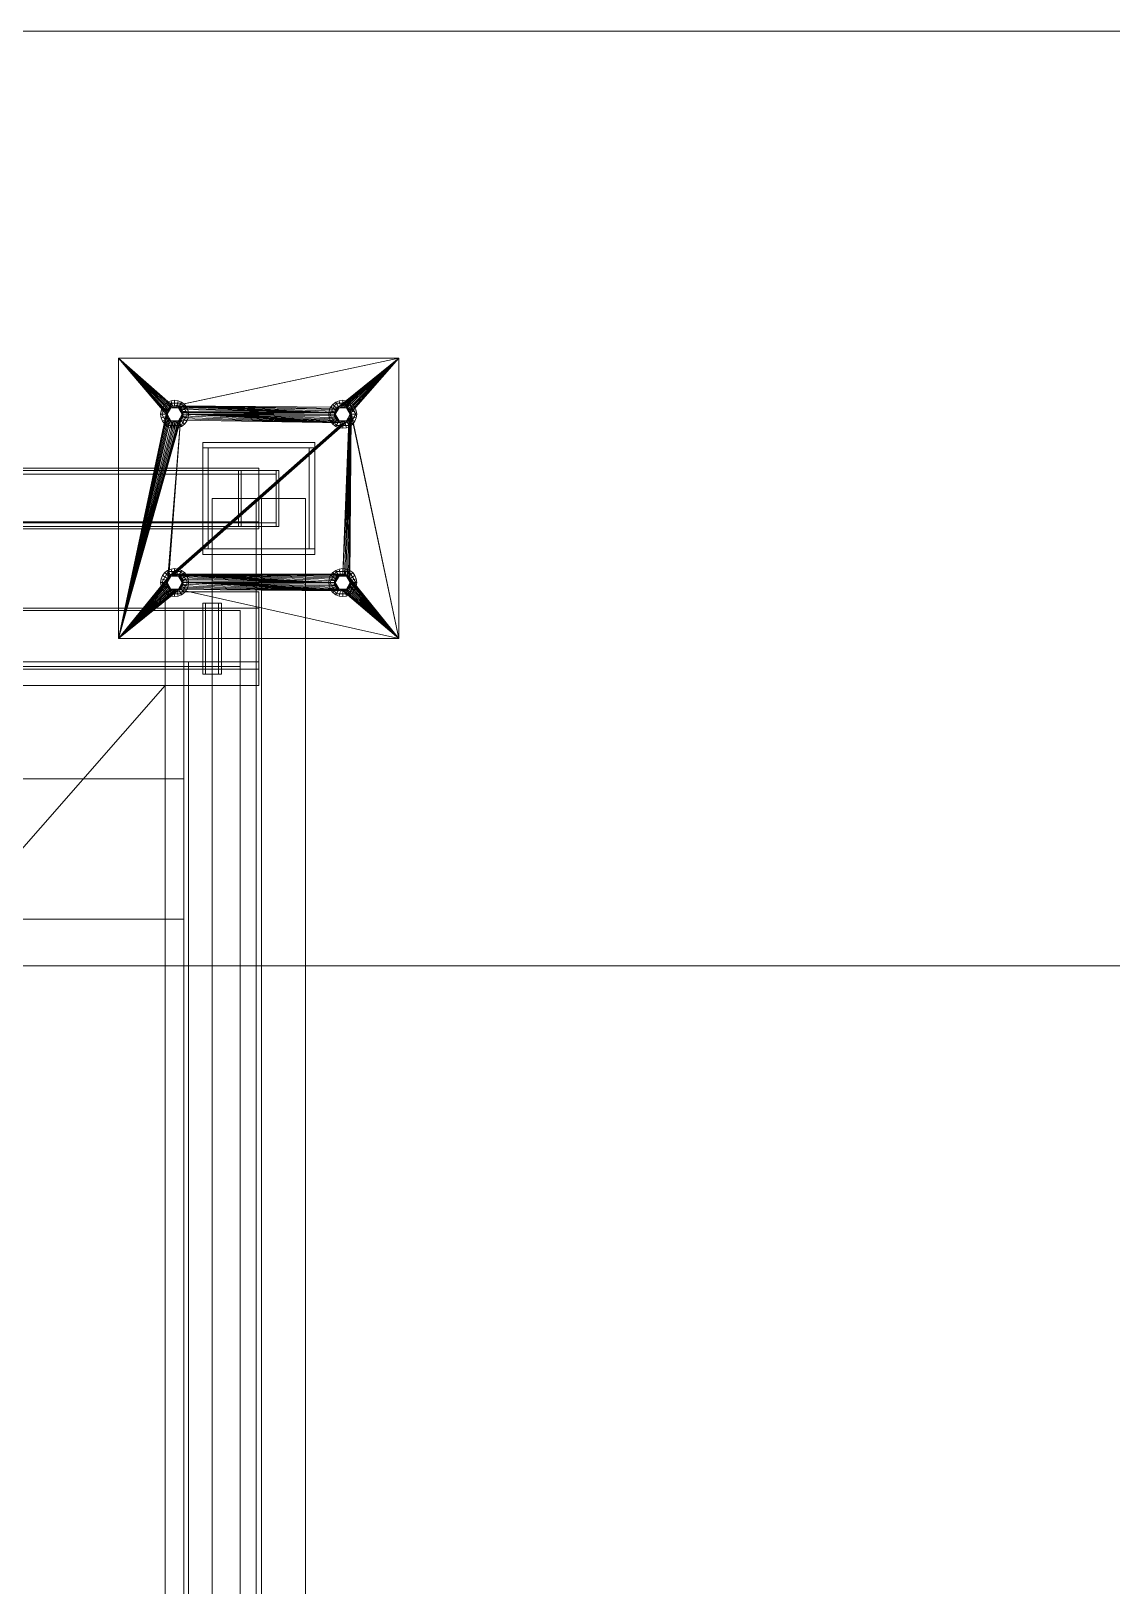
# Model space of a CAD drawing. Header units: millimetres. Extents: x -191664 to 191490, y -197311 to 10263.
# Drawn here: x 13026 to 14183, y -15314 to -13650 of the extents above; entities that cross this region are included whole.
import ezdxf

# ---------------------------------------------------------------- set-up
doc = ezdxf.new("R2010")
doc.units = ezdxf.units.MM
doc.layers.add('ACCESOS_PROPUESTOS', color=30, linetype='Continuous', lineweight=0)
doc.layers.add('superior_dosificador', color=7, linetype='Continuous', lineweight=0)

msp = doc.modelspace()

# ---------------------------------------------------------------- linework, layer by layer
at = {"layer": 'ACCESOS_PROPUESTOS'}
for p, q in [((60117.12, -13650), (-1000, -13650)), ((-1000, -14650), (60117.12, -14650))]:
    msp.add_line(p, q, dxfattribs=at)
at = {"layer": 'superior_dosificador', "color": 252, "true_color": 0x82929a}
for p, q in [((13119.53, -14300), (13119.53, -14000)), ((13119.53, -14000), (13170.53, -14060)), ((13119.53, -14000), (13170.7, -14058.24)), ((13119.53, -14000), (13171.21, -14056.56)), ((13119.53, -14000), (13172.05, -14055)), ((13119.53, -14000), (13173.16, -14053.64)), ((13119.53, -14000), (13174.53, -14052.52)), ((13119.53, -14000), (13176.08, -14051.69)), ((13119.53, -14000), (13177.77, -14051.17)), ((13119.53, -14000), (13419.53, -14000)), ((13419.53, -14000), (13177.77, -14051.17)), ((13419.53, -14000), (13179.53, -14051)), ((13419.53, -14000), (13354.53, -14052.52)), ((13419.53, -14000), (13356.08, -14051.69)), ((13419.53, -14000), (13357.77, -14051.17)), ((13419.53, -14000), (13359.53, -14051)), ((13419.53, -14000), (13361.28, -14051.17)), ((13419.53, -14000), (13362.97, -14051.69)), ((13419.53, -14000), (13364.53, -14052.52)), ((13419.53, -14000), (13365.89, -14053.64)), ((13419.53, -14000), (13367.01, -14055)), ((13419.53, -14000), (13367.84, -14056.56)), ((13419.53, -14000), (13368.36, -14058.24)), ((13419.53, -14000), (13419.53, -14300)), ((13171.21, -14056.56), (13170.7, -14058.24)), ((13172.05, -14055), (13171.21, -14056.56)), ((13173.16, -14053.64), (13172.05, -14055)), ((13174.53, -14052.52), (13173.16, -14053.64)), ((13176.08, -14051.69), (13174.53, -14052.52)), ((13177.77, -14051.17), (13176.08, -14051.69)), ((13179.53, -14051), (13177.77, -14051.17)), ((13181.28, -14051.17), (13179.53, -14051)), ((13179.53, -14051), (13350.7, -14058.24)), ((13179.53, -14051), (13351.21, -14056.56)), ((13179.53, -14051), (13352.05, -14055)), ((13179.53, -14051), (13353.16, -14053.64)), ((13179.53, -14051), (13354.53, -14052.52)), ((13182.97, -14051.69), (13181.28, -14051.17)), ((13181.28, -14051.17), (13350.7, -14058.24)), ((13184.53, -14052.52), (13182.97, -14051.69)), ((13182.97, -14051.69), (13350.7, -14058.24)), ((13185.89, -14053.64), (13184.53, -14052.52)), ((13184.53, -14052.52), (13350.7, -14058.24)), ((13187.01, -14055), (13185.89, -14053.64)), ((13185.89, -14053.64), (13350.7, -14058.24)), ((13187.84, -14056.56), (13187.01, -14055)), ((13187.01, -14055), (13350.7, -14058.24)), ((13188.36, -14058.24), (13187.84, -14056.56)), ((13187.84, -14056.56), (13350.7, -14058.24)), ((13351.21, -14056.56), (13350.7, -14058.24)), ((13352.05, -14055), (13351.21, -14056.56)), ((13353.16, -14053.64), (13352.05, -14055)), ((13354.53, -14052.52), (13353.16, -14053.64)), ((13356.08, -14051.69), (13354.53, -14052.52)), ((13357.77, -14051.17), (13356.08, -14051.69)), ((13359.53, -14051), (13357.77, -14051.17)), ((13361.28, -14051.17), (13359.53, -14051)), ((13362.97, -14051.69), (13361.28, -14051.17)), ((13364.53, -14052.52), (13362.97, -14051.69)), ((13365.89, -14053.64), (13364.53, -14052.52)), ((13367.01, -14055), (13365.89, -14053.64)), ((13367.84, -14056.56), (13367.01, -14055)), ((13368.36, -14058.24), (13367.84, -14056.56)), ((13119.53, -14300), (13170.53, -14060)), ((13170.7, -14061.76), (13119.53, -14300)), ((13171.21, -14063.44), (13119.53, -14300)), ((13172.05, -14065), (13119.53, -14300)), ((13173.16, -14066.36), (13119.53, -14300)), ((13185.89, -14066.36), (13119.53, -14300)), ((13174.53, -14067.48), (13119.53, -14300)), ((13184.53, -14067.48), (13119.53, -14300)), ((13176.08, -14068.31), (13119.53, -14300)), ((13182.97, -14068.31), (13119.53, -14300)), ((13177.77, -14068.83), (13119.53, -14300)), ((13181.28, -14068.83), (13119.53, -14300)), ((13179.53, -14069), (13119.53, -14300)), ((13170.7, -14058.24), (13170.53, -14060)), ((13170.53, -14060), (13170.7, -14061.76)), ((13170.7, -14061.76), (13171.21, -14063.44)), ((13171.21, -14063.44), (13172.05, -14065)), ((13172.05, -14065), (13173.16, -14066.36)), ((13185.89, -14066.36), (13172.05, -14235)), ((13173.16, -14066.36), (13174.53, -14067.48)), ((13185.89, -14066.36), (13173.16, -14233.64)), ((13365.89, -14066.36), (13173.16, -14233.64)), ((13364.53, -14067.48), (13173.16, -14233.64)), ((13362.97, -14068.31), (13173.16, -14233.64)), ((13361.28, -14068.83), (13173.16, -14233.64)), ((13359.53, -14069), (13173.16, -14233.64)), ((13365.89, -14066.36), (13174.53, -14232.52)), ((13174.53, -14067.48), (13176.08, -14068.31)), ((13365.89, -14066.36), (13176.08, -14231.69)), ((13176.08, -14068.31), (13177.77, -14068.83)), ((13365.89, -14066.36), (13177.77, -14231.17)), ((13177.77, -14068.83), (13179.53, -14069)), ((13365.89, -14066.36), (13179.53, -14231)), ((13179.53, -14069), (13181.28, -14068.83)), ((13181.28, -14068.83), (13182.97, -14068.31)), ((13182.97, -14068.31), (13184.53, -14067.48)), ((13184.53, -14067.48), (13185.89, -14066.36)), ((13185.89, -14066.36), (13187.01, -14065)), ((13359.53, -14069), (13185.89, -14066.36)), ((13187.01, -14065), (13187.84, -14063.44)), ((13359.53, -14069), (13187.01, -14065)), ((13187.84, -14063.44), (13188.36, -14061.76)), ((13359.53, -14069), (13187.84, -14063.44)), ((13188.53, -14060), (13188.36, -14058.24)), ((13188.36, -14058.24), (13350.7, -14058.24)), ((13188.36, -14061.76), (13188.53, -14060)), ((13359.53, -14069), (13188.36, -14061.76)), ((13188.53, -14060), (13350.7, -14058.24)), ((13350.53, -14060), (13188.53, -14060)), ((13350.7, -14061.76), (13188.53, -14060)), ((13351.21, -14063.44), (13188.53, -14060)), ((13352.05, -14065), (13188.53, -14060)), ((13353.16, -14066.36), (13188.53, -14060)), ((13354.53, -14067.48), (13188.53, -14060)), ((13356.08, -14068.31), (13188.53, -14060)), ((13357.77, -14068.83), (13188.53, -14060)), ((13359.53, -14069), (13188.53, -14060)), ((13350.7, -14058.24), (13350.53, -14060)), ((13350.53, -14060), (13350.7, -14061.76)), ((13350.7, -14061.76), (13351.21, -14063.44)), ((13351.21, -14063.44), (13352.05, -14065)), ((13352.05, -14065), (13353.16, -14066.36)), ((13353.16, -14066.36), (13354.53, -14067.48)), ((13354.53, -14067.48), (13356.08, -14068.31)), ((13356.08, -14068.31), (13357.77, -14068.83)), ((13357.77, -14068.83), (13359.53, -14069)), ((13368.53, -14060), (13359.53, -14231)), ((13368.36, -14061.76), (13359.53, -14231)), ((13367.84, -14063.44), (13359.53, -14231)), ((13367.01, -14065), (13359.53, -14231)), ((13365.89, -14066.36), (13359.53, -14231)), ((13359.53, -14069), (13361.28, -14068.83)), ((13368.53, -14060), (13361.28, -14231.17)), ((13361.28, -14068.83), (13362.97, -14068.31)), ((13362.97, -14231.69), (13368.53, -14060)), ((13362.97, -14068.31), (13364.53, -14067.48)), ((13364.53, -14232.52), (13368.53, -14060)), ((13364.53, -14067.48), (13365.89, -14066.36)), ((13365.89, -14233.64), (13368.53, -14060)), ((13365.89, -14066.36), (13367.01, -14065)), ((13367.01, -14235), (13368.53, -14060)), ((13367.01, -14065), (13367.84, -14063.44)), ((13367.84, -14063.44), (13368.36, -14061.76)), ((13419.53, -14300), (13368.36, -14058.24)), ((13368.53, -14060), (13368.36, -14058.24)), ((13368.36, -14061.76), (13368.53, -14060)), ((13419.53, -14300), (13368.53, -14060)), ((13119.53, -14300), (13172.05, -14235)), ((13119.53, -14300), (13171.21, -14236.56)), ((13119.53, -14300), (13170.7, -14238.24)), ((13170.7, -14238.24), (13170.53, -14240)), ((13171.21, -14236.56), (13170.7, -14238.24)), ((13172.05, -14235), (13171.21, -14236.56)), ((13173.16, -14233.64), (13172.05, -14235)), ((13174.53, -14232.52), (13173.16, -14233.64)), ((13176.08, -14231.69), (13174.53, -14232.52)), ((13177.77, -14231.17), (13176.08, -14231.69)), ((13179.53, -14231), (13177.77, -14231.17)), ((13181.28, -14231.17), (13179.53, -14231)), ((13179.53, -14231), (13350.53, -14240)), ((13179.53, -14231), (13350.7, -14238.24)), ((13179.53, -14231), (13351.21, -14236.56)), ((13179.53, -14231), (13352.05, -14235)), ((13179.53, -14231), (13353.16, -14233.64)), ((13179.53, -14231), (13354.53, -14232.52)), ((13179.53, -14231), (13356.08, -14231.69)), ((13179.53, -14231), (13357.77, -14231.17)), ((13179.53, -14231), (13359.53, -14231)), ((13182.97, -14231.69), (13181.28, -14231.17)), ((13181.28, -14231.17), (13350.53, -14240)), ((13184.53, -14232.52), (13182.97, -14231.69)), ((13182.97, -14231.69), (13350.53, -14240)), ((13185.89, -14233.64), (13184.53, -14232.52)), ((13184.53, -14232.52), (13350.53, -14240)), ((13187.01, -14235), (13185.89, -14233.64)), ((13185.89, -14233.64), (13350.53, -14240)), ((13187.84, -14236.56), (13187.01, -14235)), ((13187.01, -14235), (13350.53, -14240)), ((13188.36, -14238.24), (13187.84, -14236.56)), ((13187.84, -14236.56), (13350.53, -14240)), ((13188.53, -14240), (13188.36, -14238.24)), ((13188.36, -14238.24), (13350.53, -14240)), ((13350.7, -14238.24), (13350.53, -14240)), ((13351.21, -14236.56), (13350.7, -14238.24)), ((13352.05, -14235), (13351.21, -14236.56)), ((13353.16, -14233.64), (13352.05, -14235)), ((13354.53, -14232.52), (13353.16, -14233.64)), ((13356.08, -14231.69), (13354.53, -14232.52)), ((13357.77, -14231.17), (13356.08, -14231.69)), ((13359.53, -14231), (13357.77, -14231.17)), ((13361.28, -14231.17), (13359.53, -14231)), ((13362.97, -14231.69), (13361.28, -14231.17)), ((13364.53, -14232.52), (13362.97, -14231.69)), ((13365.89, -14233.64), (13364.53, -14232.52)), ((13367.01, -14235), (13365.89, -14233.64)), ((13367.84, -14236.56), (13367.01, -14235)), ((13367.01, -14235), (13419.53, -14300)), ((13368.36, -14238.24), (13367.84, -14236.56)), ((13367.84, -14236.56), (13419.53, -14300)), ((13368.53, -14240), (13368.36, -14238.24)), ((13368.36, -14238.24), (13419.53, -14300)), ((13170.53, -14240), (13119.53, -14300)), ((13170.7, -14241.76), (13119.53, -14300)), ((13171.21, -14243.44), (13119.53, -14300)), ((13172.05, -14245), (13119.53, -14300)), ((13173.16, -14246.36), (13119.53, -14300)), ((13174.53, -14247.48), (13119.53, -14300)), ((13184.53, -14247.48), (13119.53, -14300)), ((13176.08, -14248.31), (13119.53, -14300)), ((13182.97, -14248.31), (13119.53, -14300)), ((13177.77, -14248.83), (13119.53, -14300)), ((13181.28, -14248.83), (13119.53, -14300)), ((13179.53, -14249), (13119.53, -14300)), ((13170.53, -14240), (13170.7, -14241.76)), ((13170.7, -14241.76), (13171.21, -14243.44)), ((13171.21, -14243.44), (13172.05, -14245)), ((13172.05, -14245), (13173.16, -14246.36)), ((13173.16, -14246.36), (13174.53, -14247.48)), ((13174.53, -14247.48), (13176.08, -14248.31)), ((13176.08, -14248.31), (13177.77, -14248.83)), ((13177.77, -14248.83), (13179.53, -14249)), ((13179.53, -14249), (13181.28, -14248.83)), ((13181.28, -14248.83), (13182.97, -14248.31)), ((13182.97, -14248.31), (13184.53, -14247.48)), ((13184.53, -14247.48), (13185.89, -14246.36)), ((13184.53, -14247.48), (13419.53, -14300)), ((13359.53, -14249), (13184.53, -14247.48)), ((13185.89, -14246.36), (13187.01, -14245)), ((13359.53, -14249), (13185.89, -14246.36)), ((13187.01, -14245), (13187.84, -14243.44)), ((13359.53, -14249), (13187.01, -14245)), ((13187.84, -14243.44), (13188.36, -14241.76)), ((13359.53, -14249), (13187.84, -14243.44)), ((13188.36, -14241.76), (13188.53, -14240)), ((13359.53, -14249), (13188.36, -14241.76)), ((13350.53, -14240), (13188.53, -14240)), ((13350.7, -14241.76), (13188.53, -14240)), ((13351.21, -14243.44), (13188.53, -14240)), ((13352.05, -14245), (13188.53, -14240)), ((13353.16, -14246.36), (13188.53, -14240)), ((13354.53, -14247.48), (13188.53, -14240)), ((13356.08, -14248.31), (13188.53, -14240)), ((13357.77, -14248.83), (13188.53, -14240)), ((13359.53, -14249), (13188.53, -14240)), ((13350.53, -14240), (13350.7, -14241.76)), ((13350.7, -14241.76), (13351.21, -14243.44)), ((13351.21, -14243.44), (13352.05, -14245)), ((13352.05, -14245), (13353.16, -14246.36)), ((13353.16, -14246.36), (13354.53, -14247.48)), ((13354.53, -14247.48), (13356.08, -14248.31)), ((13356.08, -14248.31), (13357.77, -14248.83)), ((13357.77, -14248.83), (13359.53, -14249)), ((13359.53, -14249), (13361.28, -14248.83)), ((13359.53, -14249), (13419.53, -14300)), ((13361.28, -14248.83), (13362.97, -14248.31)), ((13361.28, -14248.83), (13419.53, -14300)), ((13362.97, -14248.31), (13364.53, -14247.48)), ((13362.97, -14248.31), (13419.53, -14300)), ((13364.53, -14247.48), (13365.89, -14246.36)), ((13364.53, -14247.48), (13419.53, -14300)), ((13365.89, -14246.36), (13367.01, -14245)), ((13365.89, -14246.36), (13419.53, -14300)), ((13367.01, -14245), (13367.84, -14243.44)), ((13367.01, -14245), (13419.53, -14300)), ((13367.84, -14243.44), (13368.36, -14241.76)), ((13367.84, -14243.44), (13419.53, -14300)), ((13368.36, -14241.76), (13368.53, -14240)), ((13368.36, -14241.76), (13419.53, -14300)), ((13368.53, -14240), (13419.53, -14300)), ((13419.53, -14300), (13119.53, -14300))]:
    msp.add_line(p, q, dxfattribs=at)
at = {"layer": 'superior_dosificador', "color": 252, "true_color": 0x8ba19a}
for p, q in [((13165.04, -14056.12), (13164.53, -14060)), ((13166.54, -14052.5), (13165.04, -14056.12)), ((13170.84, -14057.67), (13165.04, -14056.12)), ((13172.6, -14048.01), (13165.68, -14060)), ((13168.92, -14049.39), (13166.54, -14052.5)), ((13171.73, -14055.5), (13166.54, -14052.5)), ((13172.03, -14047.01), (13168.92, -14049.39)), ((13173.16, -14053.64), (13168.92, -14049.39)), ((13170.84, -14057.67), (13171.73, -14055.5)), ((13171.53, -14060), (13175.53, -14053.07)), ((13171.73, -14055.5), (13173.16, -14053.64)), ((13175.65, -14045.51), (13172.03, -14047.01)), ((13175.03, -14052.21), (13172.03, -14047.01)), ((13186.45, -14048.01), (13172.6, -14048.01)), ((13175.53, -14053.07), (13172.6, -14048.01)), ((13173.16, -14053.64), (13175.03, -14052.21)), ((13175.03, -14052.21), (13177.2, -14051.31)), ((13175.53, -14053.07), (13183.53, -14053.07)), ((13179.53, -14045), (13175.65, -14045.51)), ((13177.2, -14051.31), (13175.65, -14045.51)), ((13177.2, -14051.31), (13179.53, -14051)), ((13183.41, -14045.51), (13179.53, -14045)), ((13179.53, -14051), (13179.53, -14045)), ((13179.53, -14051), (13181.86, -14051.31)), ((13181.86, -14051.31), (13183.41, -14045.51)), ((13181.86, -14051.31), (13184.03, -14052.21)), ((13187.03, -14047.01), (13183.41, -14045.51)), ((13183.53, -14053.07), (13186.45, -14048.01)), ((13183.53, -14053.07), (13187.53, -14060)), ((13184.03, -14052.21), (13187.03, -14047.01)), ((13184.03, -14052.21), (13185.89, -14053.64)), ((13185.89, -14053.64), (13190.14, -14049.39)), ((13185.89, -14053.64), (13187.32, -14055.5)), ((13193.38, -14060), (13186.45, -14048.01)), ((13190.14, -14049.39), (13187.03, -14047.01)), ((13187.32, -14055.5), (13192.52, -14052.5)), ((13187.32, -14055.5), (13188.22, -14057.67)), ((13188.22, -14057.67), (13194.02, -14056.12)), ((13192.52, -14052.5), (13190.14, -14049.39)), ((13194.02, -14056.12), (13192.52, -14052.5)), ((13194.53, -14060), (13194.02, -14056.12)), ((13345.04, -14056.12), (13344.53, -14060)), ((13346.54, -14052.5), (13345.04, -14056.12)), ((13350.84, -14057.67), (13345.04, -14056.12)), ((13352.6, -14048.01), (13345.68, -14060)), ((13348.92, -14049.39), (13346.54, -14052.5)), ((13351.73, -14055.5), (13346.54, -14052.5)), ((13352.03, -14047.01), (13348.92, -14049.39)), ((13353.16, -14053.64), (13348.92, -14049.39)), ((13350.84, -14057.67), (13351.73, -14055.5)), ((13351.53, -14060), (13355.53, -14053.07)), ((13351.73, -14055.5), (13353.16, -14053.64)), ((13355.65, -14045.51), (13352.03, -14047.01)), ((13355.03, -14052.21), (13352.03, -14047.01)), ((13366.45, -14048.01), (13352.6, -14048.01)), ((13355.53, -14053.07), (13352.6, -14048.01)), ((13353.16, -14053.64), (13355.03, -14052.21)), ((13355.03, -14052.21), (13357.2, -14051.31)), ((13355.53, -14053.07), (13363.53, -14053.07)), ((13359.53, -14045), (13355.65, -14045.51)), ((13357.2, -14051.31), (13355.65, -14045.51)), ((13357.2, -14051.31), (13359.53, -14051)), ((13363.41, -14045.51), (13359.53, -14045)), ((13359.53, -14051), (13359.53, -14045)), ((13359.53, -14051), (13361.86, -14051.31)), ((13361.86, -14051.31), (13363.41, -14045.51)), ((13361.86, -14051.31), (13364.03, -14052.21)), ((13367.03, -14047.01), (13363.41, -14045.51)), ((13363.53, -14053.07), (13366.45, -14048.01)), ((13363.53, -14053.07), (13367.53, -14060)), ((13364.03, -14052.21), (13367.03, -14047.01)), ((13364.03, -14052.21), (13365.89, -14053.64)), ((13365.89, -14053.64), (13370.14, -14049.39)), ((13365.89, -14053.64), (13367.32, -14055.5)), ((13373.38, -14060), (13366.45, -14048.01)), ((13370.14, -14049.39), (13367.03, -14047.01)), ((13367.32, -14055.5), (13372.52, -14052.5)), ((13367.32, -14055.5), (13368.22, -14057.67)), ((13368.22, -14057.67), (13374.02, -14056.12)), ((13372.52, -14052.5), (13370.14, -14049.39)), ((13374.02, -14056.12), (13372.52, -14052.5)), ((13374.53, -14060), (13374.02, -14056.12)), ((13170.53, -14060), (13164.53, -14060)), ((13164.53, -14060), (13165.04, -14063.88)), ((13170.84, -14062.33), (13165.04, -14063.88)), ((13165.04, -14063.88), (13166.54, -14067.5)), ((13171.53, -14060), (13165.68, -14060)), ((13165.68, -14060), (13172.6, -14071.99)), ((13171.73, -14064.5), (13166.54, -14067.5)), ((13166.54, -14067.5), (13168.92, -14070.61)), ((13173.16, -14066.36), (13168.92, -14070.61)), ((13168.92, -14070.61), (13172.03, -14072.99)), ((13170.53, -14060), (13170.84, -14057.67)), ((13170.84, -14062.33), (13170.53, -14060)), ((13171.73, -14064.5), (13170.84, -14062.33)), ((13175.53, -14066.93), (13171.53, -14060)), ((13173.16, -14066.36), (13171.73, -14064.5)), ((13175.03, -14067.79), (13172.03, -14072.99)), ((13172.03, -14072.99), (13175.65, -14074.49)), ((13175.53, -14066.93), (13172.6, -14071.99)), ((13172.6, -14071.99), (13186.45, -14071.99)), ((13175.03, -14067.79), (13173.16, -14066.36)), ((13177.2, -14068.69), (13175.03, -14067.79)), ((13183.53, -14066.93), (13175.53, -14066.93)), ((13177.2, -14068.69), (13175.65, -14074.49)), ((13179.53, -14069), (13177.2, -14068.69)), ((13181.86, -14068.69), (13179.53, -14069)), ((13179.53, -14069), (13179.53, -14075)), ((13184.03, -14067.79), (13181.86, -14068.69)), ((13181.86, -14068.69), (13183.41, -14074.49)), ((13183.41, -14074.49), (13187.03, -14072.99)), ((13187.53, -14060), (13183.53, -14066.93)), ((13183.53, -14066.93), (13186.45, -14071.99)), ((13185.89, -14066.36), (13184.03, -14067.79)), ((13184.03, -14067.79), (13187.03, -14072.99)), ((13187.32, -14064.5), (13185.89, -14066.36)), ((13185.89, -14066.36), (13190.14, -14070.61)), ((13186.45, -14071.99), (13193.38, -14060)), ((13187.03, -14072.99), (13190.14, -14070.61)), ((13188.22, -14062.33), (13187.32, -14064.5)), ((13187.32, -14064.5), (13192.52, -14067.5)), ((13193.38, -14060), (13187.53, -14060)), ((13188.22, -14057.67), (13188.53, -14060)), ((13188.53, -14060), (13188.22, -14062.33)), ((13188.22, -14062.33), (13194.02, -14063.88)), ((13194.53, -14060), (13188.53, -14060)), ((13190.14, -14070.61), (13192.52, -14067.5)), ((13192.52, -14067.5), (13194.02, -14063.88)), ((13194.02, -14063.88), (13194.53, -14060)), ((13350.53, -14060), (13344.53, -14060)), ((13344.53, -14060), (13345.04, -14063.88)), ((13350.84, -14062.33), (13345.04, -14063.88)), ((13345.04, -14063.88), (13346.54, -14067.5)), ((13351.53, -14060), (13345.68, -14060)), ((13345.68, -14060), (13352.6, -14071.99)), ((13351.73, -14064.5), (13346.54, -14067.5)), ((13346.54, -14067.5), (13348.92, -14070.61)), ((13353.16, -14066.36), (13348.92, -14070.61)), ((13348.92, -14070.61), (13352.03, -14072.99)), ((13350.53, -14060), (13350.84, -14057.67)), ((13350.84, -14062.33), (13350.53, -14060)), ((13351.73, -14064.5), (13350.84, -14062.33)), ((13355.53, -14066.93), (13351.53, -14060)), ((13353.16, -14066.36), (13351.73, -14064.5)), ((13355.03, -14067.79), (13352.03, -14072.99)), ((13352.03, -14072.99), (13355.65, -14074.49)), ((13355.53, -14066.93), (13352.6, -14071.99)), ((13352.6, -14071.99), (13366.45, -14071.99)), ((13355.03, -14067.79), (13353.16, -14066.36)), ((13357.2, -14068.69), (13355.03, -14067.79)), ((13363.53, -14066.93), (13355.53, -14066.93)), ((13357.2, -14068.69), (13355.65, -14074.49)), ((13359.53, -14069), (13357.2, -14068.69)), ((13361.86, -14068.69), (13359.53, -14069)), ((13359.53, -14069), (13359.53, -14075)), ((13364.03, -14067.79), (13361.86, -14068.69)), ((13361.86, -14068.69), (13363.41, -14074.49)), ((13363.41, -14074.49), (13367.03, -14072.99)), ((13367.53, -14060), (13363.53, -14066.93)), ((13363.53, -14066.93), (13366.45, -14071.99)), ((13365.89, -14066.36), (13364.03, -14067.79)), ((13364.03, -14067.79), (13367.03, -14072.99)), ((13367.32, -14064.5), (13365.89, -14066.36)), ((13365.89, -14066.36), (13370.14, -14070.61)), ((13366.45, -14071.99), (13373.38, -14060)), ((13367.03, -14072.99), (13370.14, -14070.61)), ((13368.22, -14062.33), (13367.32, -14064.5)), ((13367.32, -14064.5), (13372.52, -14067.5)), ((13373.38, -14060), (13367.53, -14060)), ((13368.22, -14057.67), (13368.53, -14060)), ((13368.53, -14060), (13368.22, -14062.33)), ((13368.22, -14062.33), (13374.02, -14063.88)), ((13374.53, -14060), (13368.53, -14060)), ((13370.14, -14070.61), (13372.52, -14067.5)), ((13372.52, -14067.5), (13374.02, -14063.88)), ((13374.02, -14063.88), (13374.53, -14060)), ((13175.65, -14074.49), (13179.53, -14075)), ((13179.53, -14075), (13183.41, -14074.49)), ((13355.65, -14074.49), (13359.53, -14075)), ((13359.53, -14075), (13363.41, -14074.49)), ((13165.04, -14236.12), (13164.53, -14240)), ((13166.54, -14232.5), (13165.04, -14236.12)), ((13170.84, -14237.67), (13165.04, -14236.12)), ((13172.6, -14228.01), (13165.68, -14240)), ((13168.92, -14229.39), (13166.54, -14232.5)), ((13171.73, -14235.5), (13166.54, -14232.5)), ((13172.03, -14227.01), (13168.92, -14229.39)), ((13173.16, -14233.64), (13168.92, -14229.39)), ((13170.53, -14240), (13170.84, -14237.67)), ((13170.84, -14237.67), (13171.73, -14235.5)), ((13171.53, -14240), (13175.53, -14233.07)), ((13171.73, -14235.5), (13173.16, -14233.64)), ((13175.65, -14225.51), (13172.03, -14227.01)), ((13175.03, -14232.21), (13172.03, -14227.01)), ((13186.45, -14228.01), (13172.6, -14228.01)), ((13175.53, -14233.07), (13172.6, -14228.01)), ((13173.16, -14233.64), (13175.03, -14232.21)), ((13175.03, -14232.21), (13177.2, -14231.31)), ((13175.53, -14233.07), (13183.53, -14233.07)), ((13179.53, -14225), (13175.65, -14225.51)), ((13177.2, -14231.31), (13175.65, -14225.51)), ((13177.2, -14231.31), (13179.53, -14231)), ((13183.41, -14225.51), (13179.53, -14225)), ((13179.53, -14231), (13179.53, -14225)), ((13179.53, -14231), (13181.86, -14231.31)), ((13181.86, -14231.31), (13183.41, -14225.51)), ((13181.86, -14231.31), (13184.03, -14232.21)), ((13187.03, -14227.01), (13183.41, -14225.51)), ((13183.53, -14233.07), (13186.45, -14228.01)), ((13183.53, -14233.07), (13187.53, -14240)), ((13184.03, -14232.21), (13187.03, -14227.01)), ((13184.03, -14232.21), (13185.89, -14233.64)), ((13185.89, -14233.64), (13190.14, -14229.39)), ((13185.89, -14233.64), (13187.32, -14235.5)), ((13193.38, -14240), (13186.45, -14228.01)), ((13190.14, -14229.39), (13187.03, -14227.01)), ((13187.32, -14235.5), (13192.52, -14232.5)), ((13187.32, -14235.5), (13188.22, -14237.67)), ((13188.22, -14237.67), (13194.02, -14236.12)), ((13188.22, -14237.67), (13188.53, -14240)), ((13192.52, -14232.5), (13190.14, -14229.39)), ((13194.02, -14236.12), (13192.52, -14232.5)), ((13194.53, -14240), (13194.02, -14236.12)), ((13345.04, -14236.12), (13344.53, -14240)), ((13346.54, -14232.5), (13345.04, -14236.12)), ((13350.84, -14237.67), (13345.04, -14236.12)), ((13352.6, -14228.01), (13345.68, -14240)), ((13348.92, -14229.39), (13346.54, -14232.5)), ((13351.73, -14235.5), (13346.54, -14232.5)), ((13352.03, -14227.01), (13348.92, -14229.39)), ((13353.16, -14233.64), (13348.92, -14229.39)), ((13350.53, -14240), (13350.84, -14237.67)), ((13350.84, -14237.67), (13351.73, -14235.5)), ((13351.53, -14240), (13355.53, -14233.07)), ((13351.73, -14235.5), (13353.16, -14233.64)), ((13355.65, -14225.51), (13352.03, -14227.01)), ((13355.03, -14232.21), (13352.03, -14227.01)), ((13366.45, -14228.01), (13352.6, -14228.01)), ((13355.53, -14233.07), (13352.6, -14228.01)), ((13353.16, -14233.64), (13355.03, -14232.21)), ((13355.03, -14232.21), (13357.2, -14231.31)), ((13355.53, -14233.07), (13363.53, -14233.07)), ((13359.53, -14225), (13355.65, -14225.51)), ((13357.2, -14231.31), (13355.65, -14225.51)), ((13357.2, -14231.31), (13359.53, -14231)), ((13363.41, -14225.51), (13359.53, -14225)), ((13359.53, -14231), (13359.53, -14225)), ((13359.53, -14231), (13361.86, -14231.31)), ((13361.86, -14231.31), (13363.41, -14225.51)), ((13361.86, -14231.31), (13364.03, -14232.21)), ((13367.03, -14227.01), (13363.41, -14225.51)), ((13363.53, -14233.07), (13366.45, -14228.01)), ((13363.53, -14233.07), (13367.53, -14240)), ((13364.03, -14232.21), (13367.03, -14227.01)), ((13364.03, -14232.21), (13365.89, -14233.64)), ((13365.89, -14233.64), (13370.14, -14229.39)), ((13365.89, -14233.64), (13367.32, -14235.5)), ((13373.38, -14240), (13366.45, -14228.01)), ((13370.14, -14229.39), (13367.03, -14227.01)), ((13367.32, -14235.5), (13372.52, -14232.5)), ((13367.32, -14235.5), (13368.22, -14237.67)), ((13368.22, -14237.67), (13374.02, -14236.12)), ((13368.22, -14237.67), (13368.53, -14240)), ((13372.52, -14232.5), (13370.14, -14229.39)), ((13374.02, -14236.12), (13372.52, -14232.5)), ((13374.53, -14240), (13374.02, -14236.12)), ((13170.53, -14240), (13164.53, -14240)), ((13164.53, -14240), (13165.04, -14243.88)), ((13170.84, -14242.33), (13165.04, -14243.88)), ((13165.04, -14243.88), (13166.54, -14247.5)), ((13171.53, -14240), (13165.68, -14240)), ((13165.68, -14240), (13172.6, -14251.99)), ((13171.73, -14244.5), (13166.54, -14247.5)), ((13166.54, -14247.5), (13168.92, -14250.61)), ((13173.16, -14246.36), (13168.92, -14250.61)), ((13168.92, -14250.61), (13172.03, -14252.99)), ((13170.84, -14242.33), (13170.53, -14240)), ((13171.73, -14244.5), (13170.84, -14242.33)), ((13175.53, -14246.93), (13171.53, -14240)), ((13173.16, -14246.36), (13171.73, -14244.5)), ((13175.03, -14247.79), (13172.03, -14252.99)), ((13172.03, -14252.99), (13175.65, -14254.49)), ((13175.53, -14246.93), (13172.6, -14251.99)), ((13172.6, -14251.99), (13186.45, -14251.99)), ((13175.03, -14247.79), (13173.16, -14246.36)), ((13177.2, -14248.69), (13175.03, -14247.79)), ((13183.53, -14246.93), (13175.53, -14246.93)), ((13177.2, -14248.69), (13175.65, -14254.49)), ((13175.65, -14254.49), (13179.53, -14255)), ((13179.53, -14249), (13177.2, -14248.69)), ((13181.86, -14248.69), (13179.53, -14249)), ((13179.53, -14249), (13179.53, -14255)), ((13179.53, -14255), (13183.41, -14254.49)), ((13184.03, -14247.79), (13181.86, -14248.69)), ((13181.86, -14248.69), (13183.41, -14254.49)), ((13183.41, -14254.49), (13187.03, -14252.99)), ((13187.53, -14240), (13183.53, -14246.93)), ((13183.53, -14246.93), (13186.45, -14251.99)), ((13185.89, -14246.36), (13184.03, -14247.79)), ((13184.03, -14247.79), (13187.03, -14252.99)), ((13187.32, -14244.5), (13185.89, -14246.36)), ((13185.89, -14246.36), (13190.14, -14250.61)), ((13186.45, -14251.99), (13193.38, -14240)), ((13187.03, -14252.99), (13190.14, -14250.61)), ((13188.22, -14242.33), (13187.32, -14244.5)), ((13187.32, -14244.5), (13192.52, -14247.5)), ((13193.38, -14240), (13187.53, -14240)), ((13188.53, -14240), (13188.22, -14242.33)), ((13188.22, -14242.33), (13194.02, -14243.88)), ((13194.53, -14240), (13188.53, -14240)), ((13190.14, -14250.61), (13192.52, -14247.5)), ((13192.52, -14247.5), (13194.02, -14243.88)), ((13194.02, -14243.88), (13194.53, -14240)), ((13350.53, -14240), (13344.53, -14240)), ((13344.53, -14240), (13345.04, -14243.88)), ((13350.84, -14242.33), (13345.04, -14243.88)), ((13345.04, -14243.88), (13346.54, -14247.5)), ((13351.53, -14240), (13345.68, -14240)), ((13345.68, -14240), (13352.6, -14251.99)), ((13351.73, -14244.5), (13346.54, -14247.5)), ((13346.54, -14247.5), (13348.92, -14250.61)), ((13353.16, -14246.36), (13348.92, -14250.61)), ((13348.92, -14250.61), (13352.03, -14252.99)), ((13350.84, -14242.33), (13350.53, -14240)), ((13351.73, -14244.5), (13350.84, -14242.33)), ((13355.53, -14246.93), (13351.53, -14240)), ((13353.16, -14246.36), (13351.73, -14244.5)), ((13355.03, -14247.79), (13352.03, -14252.99)), ((13352.03, -14252.99), (13355.65, -14254.49)), ((13355.53, -14246.93), (13352.6, -14251.99)), ((13352.6, -14251.99), (13366.45, -14251.99)), ((13355.03, -14247.79), (13353.16, -14246.36)), ((13357.2, -14248.69), (13355.03, -14247.79)), ((13363.53, -14246.93), (13355.53, -14246.93)), ((13357.2, -14248.69), (13355.65, -14254.49)), ((13355.65, -14254.49), (13359.53, -14255)), ((13359.53, -14249), (13357.2, -14248.69)), ((13361.86, -14248.69), (13359.53, -14249)), ((13359.53, -14249), (13359.53, -14255)), ((13359.53, -14255), (13363.41, -14254.49)), ((13364.03, -14247.79), (13361.86, -14248.69)), ((13361.86, -14248.69), (13363.41, -14254.49)), ((13363.41, -14254.49), (13367.03, -14252.99)), ((13367.53, -14240), (13363.53, -14246.93)), ((13363.53, -14246.93), (13366.45, -14251.99)), ((13365.89, -14246.36), (13364.03, -14247.79)), ((13364.03, -14247.79), (13367.03, -14252.99)), ((13367.32, -14244.5), (13365.89, -14246.36)), ((13365.89, -14246.36), (13370.14, -14250.61)), ((13366.45, -14251.99), (13373.38, -14240)), ((13367.03, -14252.99), (13370.14, -14250.61)), ((13368.22, -14242.33), (13367.32, -14244.5)), ((13367.32, -14244.5), (13372.52, -14247.5)), ((13373.38, -14240), (13367.53, -14240)), ((13368.53, -14240), (13368.22, -14242.33)), ((13368.22, -14242.33), (13374.02, -14243.88)), ((13374.53, -14240), (13368.53, -14240)), ((13370.14, -14250.61), (13372.52, -14247.5)), ((13372.52, -14247.5), (13374.02, -14243.88)), ((13374.02, -14243.88), (13374.53, -14240))]:
    msp.add_line(p, q, dxfattribs=at)
at = {"layer": 'superior_dosificador', "color": 9, "true_color": 0xaeb9be}
for p, q in [((13171.8, -14057.93), (13172.6, -14056)), ((13172.6, -14056), (13173.87, -14054.34)), ((13173.87, -14054.34), (13175.53, -14053.07)), ((13175.53, -14053.07), (13177.46, -14052.27)), ((13177.46, -14052.27), (13179.53, -14052)), ((13179.53, -14052), (13181.6, -14052.27)), ((13181.6, -14052.27), (13183.53, -14053.07)), ((13183.53, -14053.07), (13185.19, -14054.34)), ((13185.19, -14054.34), (13186.46, -14056)), ((13186.46, -14056), (13187.26, -14057.93)), ((13351.8, -14057.93), (13352.6, -14056)), ((13352.6, -14056), (13353.87, -14054.34)), ((13353.87, -14054.34), (13355.53, -14053.07)), ((13355.53, -14053.07), (13357.46, -14052.27)), ((13357.46, -14052.27), (13359.53, -14052)), ((13359.53, -14052), (13361.6, -14052.27)), ((13361.6, -14052.27), (13363.53, -14053.07)), ((13363.53, -14053.07), (13365.19, -14054.34)), ((13365.19, -14054.34), (13366.46, -14056)), ((13366.46, -14056), (13367.26, -14057.93)), ((13171.53, -14060), (13171.8, -14057.93)), ((13171.8, -14062.07), (13171.53, -14060)), ((13172.6, -14064), (13171.8, -14062.07)), ((13173.87, -14065.66), (13172.6, -14064)), ((13175.53, -14066.93), (13173.87, -14065.66)), ((13177.46, -14067.73), (13175.53, -14066.93)), ((13179.53, -14068), (13177.46, -14067.73)), ((13181.6, -14067.73), (13179.53, -14068)), ((13183.53, -14066.93), (13181.6, -14067.73)), ((13185.19, -14065.66), (13183.53, -14066.93)), ((13186.46, -14064), (13185.19, -14065.66)), ((13187.26, -14062.07), (13186.46, -14064)), ((13187.26, -14057.93), (13187.53, -14060)), ((13187.53, -14060), (13187.26, -14062.07)), ((13351.53, -14060), (13351.8, -14057.93)), ((13351.8, -14062.07), (13351.53, -14060)), ((13352.6, -14064), (13351.8, -14062.07)), ((13353.87, -14065.66), (13352.6, -14064)), ((13355.53, -14066.93), (13353.87, -14065.66)), ((13357.46, -14067.73), (13355.53, -14066.93)), ((13359.53, -14068), (13357.46, -14067.73)), ((13361.6, -14067.73), (13359.53, -14068)), ((13363.53, -14066.93), (13361.6, -14067.73)), ((13365.19, -14065.66), (13363.53, -14066.93)), ((13366.46, -14064), (13365.19, -14065.66)), ((13367.26, -14062.07), (13366.46, -14064)), ((13367.26, -14057.93), (13367.53, -14060)), ((13367.53, -14060), (13367.26, -14062.07)), ((13171.53, -14240), (13171.8, -14237.93)), ((13171.8, -14237.93), (13172.6, -14236)), ((13172.6, -14236), (13173.87, -14234.34)), ((13173.87, -14234.34), (13175.53, -14233.07)), ((13175.53, -14233.07), (13177.46, -14232.27)), ((13177.46, -14232.27), (13179.53, -14232)), ((13179.53, -14232), (13181.6, -14232.27)), ((13181.6, -14232.27), (13183.53, -14233.07)), ((13183.53, -14233.07), (13185.19, -14234.34)), ((13185.19, -14234.34), (13186.46, -14236)), ((13186.46, -14236), (13187.26, -14237.93)), ((13187.26, -14237.93), (13187.53, -14240)), ((13351.53, -14240), (13351.8, -14237.93)), ((13351.8, -14237.93), (13352.6, -14236)), ((13352.6, -14236), (13353.87, -14234.34)), ((13353.87, -14234.34), (13355.53, -14233.07)), ((13355.53, -14233.07), (13357.46, -14232.27)), ((13357.46, -14232.27), (13359.53, -14232)), ((13359.53, -14232), (13361.6, -14232.27)), ((13361.6, -14232.27), (13363.53, -14233.07)), ((13363.53, -14233.07), (13365.19, -14234.34)), ((13365.19, -14234.34), (13366.46, -14236)), ((13366.46, -14236), (13367.26, -14237.93)), ((13367.26, -14237.93), (13367.53, -14240)), ((13171.8, -14242.07), (13171.53, -14240)), ((13172.6, -14244), (13171.8, -14242.07)), ((13173.87, -14245.66), (13172.6, -14244)), ((13175.53, -14246.93), (13173.87, -14245.66)), ((13177.46, -14247.73), (13175.53, -14246.93)), ((13179.53, -14248), (13177.46, -14247.73)), ((13181.6, -14247.73), (13179.53, -14248)), ((13183.53, -14246.93), (13181.6, -14247.73)), ((13185.19, -14245.66), (13183.53, -14246.93)), ((13186.46, -14244), (13185.19, -14245.66)), ((13187.26, -14242.07), (13186.46, -14244)), ((13187.53, -14240), (13187.26, -14242.07)), ((13351.8, -14242.07), (13351.53, -14240)), ((13352.6, -14244), (13351.8, -14242.07)), ((13353.87, -14245.66), (13352.6, -14244)), ((13355.53, -14246.93), (13353.87, -14245.66)), ((13357.46, -14247.73), (13355.53, -14246.93)), ((13359.53, -14248), (13357.46, -14247.73)), ((13361.6, -14247.73), (13359.53, -14248)), ((13363.53, -14246.93), (13361.6, -14247.73)), ((13365.19, -14245.66), (13363.53, -14246.93)), ((13366.46, -14244), (13365.19, -14245.66)), ((13367.26, -14242.07), (13366.46, -14244)), ((13367.53, -14240), (13367.26, -14242.07))]:
    msp.add_line(p, q, dxfattribs=at)
at = {"layer": 'superior_dosificador', "color": 8, "true_color": 0x667b86}
for p, q in [((13209.53, -14096), (13209.53, -14090)), ((13209.53, -14090), (13329.53, -14090)), ((13329.53, -14096), (13209.53, -14096)), ((13209.53, -14204), (13209.53, -14096)), ((13209.53, -14096), (13215.53, -14096)), ((13215.53, -14096), (13215.53, -14204)), ((13323.53, -14204), (13323.53, -14096)), ((13323.53, -14096), (13329.53, -14096)), ((13329.53, -14090), (13329.53, -14096)), ((13329.53, -14096), (13329.53, -14204)), ((13248.01, -14120), (11548.01, -14120)), ((11550.88, -14120), (13250.88, -14120)), ((11569.53, -14117.5), (13269.53, -14117.5)), ((13288.18, -14120), (11588.18, -14120)), ((11591.05, -14120), (13291.05, -14120)), ((13248.01, -14180), (13248.01, -14120)), ((13248.01, -14120), (13250.88, -14120)), ((13250.88, -14120), (13250.88, -14180)), ((13250.88, -14124), (13250.88, -14120)), ((13250.88, -14120), (13288.18, -14120)), ((13269.53, -14117.5), (13269.53, -14182.5)), ((13288.18, -14180), (13288.18, -14120)), ((13288.18, -14120), (13291.05, -14120)), ((13288.18, -14120), (13288.18, -14124)), ((13291.05, -14120), (13291.05, -14180)), ((11550.88, -14124), (13250.88, -14124)), ((13288.18, -14124), (11588.18, -14124)), ((13288.18, -14124), (13250.88, -14124)), ((13319.53, -14150), (13219.53, -14150)), ((13219.53, -14150), (13219.53, -16050)), ((13272.33, -14150), (13266.73, -14150)), ((13266.73, -14150), (13266.73, -16050)), ((13272.33, -16050), (13272.33, -14150)), ((13319.53, -16050), (13319.53, -14150)), ((11548.01, -14180), (13248.01, -14180)), ((13250.88, -14176), (11550.88, -14176)), ((13250.88, -14180), (11550.88, -14180)), ((11569.53, -14175), (13269.53, -14175)), ((13269.53, -14182.5), (11569.53, -14182.5)), ((11588.18, -14176), (13288.18, -14176)), ((11588.18, -14180), (13288.18, -14180)), ((13291.05, -14180), (11591.05, -14180)), ((13250.88, -14180), (13248.01, -14180)), ((13250.88, -14180), (13250.88, -14176)), ((13250.88, -14176), (13288.18, -14176)), ((13288.18, -14180), (13250.88, -14180)), ((13269.53, -14175), (13269.53, -14182.5)), ((13288.18, -14176), (13288.18, -14180)), ((13291.05, -14180), (13288.18, -14180)), ((13209.53, -14210), (13209.53, -14204)), ((13209.53, -14204), (13329.53, -14204)), ((13215.53, -14204), (13209.53, -14204)), ((13329.53, -14204), (13323.53, -14204)), ((13329.53, -14204), (13329.53, -14210)), ((13329.53, -14210), (13209.53, -14210)), ((11569.53, -14267.5), (13269.53, -14267.5)), ((13269.53, -14267.5), (13269.53, -14332.5)), ((11569.53, -14325), (13269.53, -14325)), ((13269.53, -14332.5), (11569.53, -14332.5)), ((13269.53, -14325), (13269.53, -14332.5))]:
    msp.add_line(p, q, dxfattribs=at)
at = {"layer": 'superior_dosificador', "color": 253, "true_color": 0x9caaa6}
for p, q in [((13269.53, -14250), (13169.53, -14250)), ((13169.53, -14250), (13169.53, -14350)), ((13269.53, -14350), (13269.53, -14250)), ((13189.53, -14270), (11649.53, -14270)), ((13249.53, -14270), (13189.53, -14270)), ((13189.53, -14270), (13189.53, -14330)), ((13212.46, -14262), (13209.53, -14262)), ((13209.53, -14338), (13209.53, -14262)), ((13219.53, -14262), (13212.46, -14262)), ((13212.46, -14338), (13212.46, -14262)), ((13226.6, -14262), (13219.53, -14262)), ((13219.53, -14338), (13219.53, -14262)), ((13229.53, -14262), (13226.6, -14262)), ((13226.6, -14338), (13226.6, -14262)), ((13229.53, -14262), (13229.53, -14338)), ((13249.53, -14330), (13249.53, -14270)), ((13194.53, -14325), (11644.53, -14325)), ((11649.53, -14330), (13189.53, -14330)), ((13189.53, -14330), (13249.53, -14330)), ((13189.53, -14330), (13189.53, -15870)), ((13194.53, -14350), (13194.53, -14325)), ((13212.46, -14338), (13209.53, -14338)), ((13219.53, -14338), (13212.46, -14338)), ((13226.6, -14338), (13219.53, -14338)), ((13226.6, -14338), (13229.53, -14338)), ((13249.53, -15870), (13249.53, -14330)), ((11644.53, -14350), (13194.53, -14350)), ((11669.53, -14350), (13169.53, -14350)), ((12669.53, -14920), (13169.53, -14350)), ((13169.53, -14350), (13269.53, -14350)), ((13169.53, -14350), (13169.53, -15850)), ((13194.53, -14350), (13169.53, -14350)), ((13194.53, -15850), (13194.53, -14350)), ((13189.53, -14450), (11649.53, -14450)), ((13189.53, -14600), (13189.53, -14450)), ((11649.53, -14600), (13189.53, -14600))]:
    msp.add_line(p, q, dxfattribs=at)

doc.saveas('drawing.dxf')
